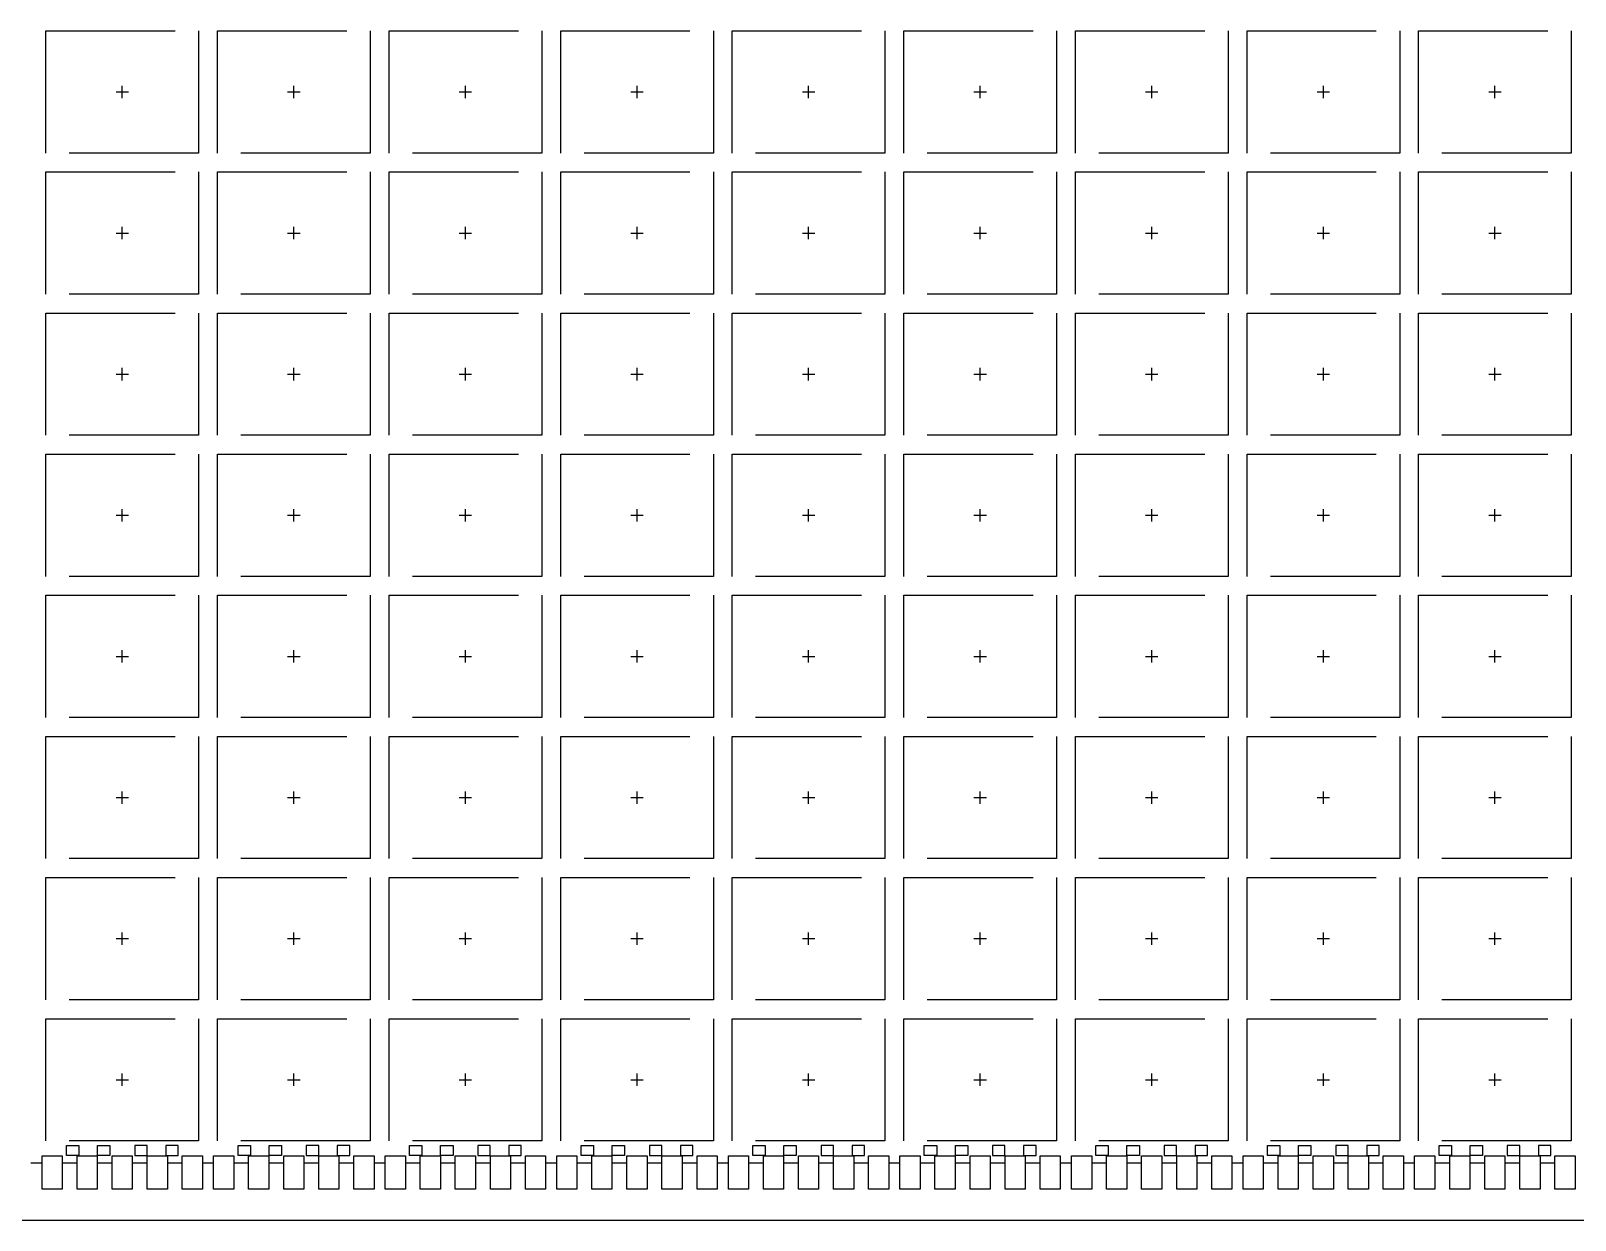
# Model space of a CAD drawing. Header units: millimetres. Extents: x 393.2 to 449.6, y 107.5 to 114.2.
# Drawn here: x 406.603 to 408.096, y 109.168 to 110.318 of the extents above; entities that cross this region are included whole.
import ezdxf

# ---------------------------------------------------------------- set-up
doc = ezdxf.new("R2010")
doc.units = ezdxf.units.MM
doc.header["$LTSCALE"] = 0.5
for name, pattern in [('CENTER', [50.8, 31.75, -6.35, 6.35, -6.35]), ('HIDDEN', [0.375, 0.25, -0.125]), ('PHANTOM', [2.5, 1.25, -0.25, 0.25, -0.25, 0.25, -0.25])]:
    doc.linetypes.add(name, pattern=pattern)
for name, color, linetype in [('1D', 4, 'Continuous'), ('BTM', 7, 'HIDDEN'), ('CEN', 2, 'CENTER'), ('PKG', 1, 'PHANTOM')]:
    doc.layers.add(name, color=color, linetype=linetype)

# ---------------------------------------------------------------- blocks, each defined once
blk = doc.blocks.new('*U100')
at = {"layer": 'CEN', "ltscale": 0.005}
for p, q in [((-0.006, 0), (0.006, 0)), ((0, -0.006), (0, 0.006))]:
    blk.add_line(p, q, dxfattribs=at)
at = {"layer": 'PKG', "color": 1, "linetype": 'HIDDEN'}
blk.add_lwpolyline([(-0.0738, -0.0591), (-0.0738, 0.0591), (0.0738, 0.0591), (0.0738, -0.0591)], close=True, dxfattribs=at)
blk = doc.blocks.new('*U101')
at = {"layer": 'CEN', "color": 0, "linetype": 'ByBlock', "lineweight": -2, "transparency": 16777216}
for p in [(0.8295, 0.9555), (0.9954, 0.9555), (1.1613, 0.9555), (1.3272, 0.9555), (1.4931, 0.9555), (1.659, 0.9555), (1.8249, 0.9555), (1.9908, 0.9555), (2.1567, 0.9555), (0.8295, 0.819), (0.9954, 0.819), (1.1613, 0.819), (1.3272, 0.819), (1.4931, 0.819), (1.659, 0.819), (1.8249, 0.819), (1.9908, 0.819), (2.1567, 0.819), (0.8295, 0.6825), (0.9954, 0.6825), (1.1613, 0.6825), (1.3272, 0.6825), (1.4931, 0.6825), (1.659, 0.6825), (1.8249, 0.6825), (1.9908, 0.6825), (2.1567, 0.6825), (0.8295, 0.546), (0.9954, 0.546), (1.1613, 0.546), (1.3272, 0.546), (1.4931, 0.546), (1.659, 0.546), (1.8249, 0.546), (1.9908, 0.546), (2.1567, 0.546), (0.8295, 0.4095), (0.9954, 0.4095), (1.1613, 0.4095), (1.3272, 0.4095), (1.4931, 0.4095), (1.659, 0.4095), (1.8249, 0.4095), (1.9908, 0.4095), (2.1567, 0.4095), (0.8295, 0.273), (0.9954, 0.273), (1.1613, 0.273), (1.3272, 0.273), (1.4931, 0.273), (1.659, 0.273), (1.8249, 0.273), (1.9908, 0.273), (2.1567, 0.273), (0.8295, 0.1365), (0.9954, 0.1365), (1.1613, 0.1365), (1.3272, 0.1365), (1.4931, 0.1365), (1.659, 0.1365), (1.8249, 0.1365), (1.9908, 0.1365), (2.1567, 0.1365), (0.8295, 0), (0.9954, 0), (1.1613, 0), (1.3272, 0), (1.4931, 0), (1.659, 0), (1.8249, 0), (1.9908, 0), (2.1567, 0)]:
    blk.add_blockref('*U100', p, dxfattribs=at)

msp = doc.modelspace()

# ---------------------------------------------------------------- linework, layer by layer
at = {"ltscale": 0.03}
for points in [[(406.6135, 109.2297), (406.633, 109.2297), (406.633, 109.1976), (406.6135, 109.1976)], [(406.6474, 109.2297), (406.6669, 109.2297), (406.6669, 109.1976), (406.6474, 109.1976)], [(406.6813, 109.2297), (406.7008, 109.2297), (406.7008, 109.1976), (406.6813, 109.1976)], [(406.7152, 109.2297), (406.7347, 109.2297), (406.7347, 109.1976), (406.7152, 109.1976)], [(406.7491, 109.2297), (406.7686, 109.2297), (406.7686, 109.1976), (406.7491, 109.1976)], [(406.7794, 109.2297), (406.7989, 109.2297), (406.7989, 109.1976), (406.7794, 109.1976)], [(406.8133, 109.2297), (406.8328, 109.2297), (406.8328, 109.1976), (406.8133, 109.1976)], [(406.8472, 109.2297), (406.8667, 109.2297), (406.8667, 109.1976), (406.8472, 109.1976)], [(406.8811, 109.2297), (406.9006, 109.2297), (406.9006, 109.1976), (406.8811, 109.1976)], [(406.915, 109.2297), (406.9345, 109.2297), (406.9345, 109.1976), (406.915, 109.1976)], [(406.9453, 109.2297), (406.9648, 109.2297), (406.9648, 109.1976), (406.9453, 109.1976)], [(406.9792, 109.2297), (406.9987, 109.2297), (406.9987, 109.1976), (406.9792, 109.1976)], [(407.0131, 109.2297), (407.0326, 109.2297), (407.0326, 109.1976), (407.0131, 109.1976)], [(407.047, 109.2297), (407.0665, 109.2297), (407.0665, 109.1976), (407.047, 109.1976)], [(407.0809, 109.2297), (407.1004, 109.2297), (407.1004, 109.1976), (407.0809, 109.1976)], [(407.1112, 109.2297), (407.1307, 109.2297), (407.1307, 109.1976), (407.1112, 109.1976)], [(407.1451, 109.2297), (407.1646, 109.2297), (407.1646, 109.1976), (407.1451, 109.1976)], [(407.179, 109.2297), (407.1985, 109.2297), (407.1985, 109.1976), (407.179, 109.1976)], [(407.2129, 109.2297), (407.2324, 109.2297), (407.2324, 109.1976), (407.2129, 109.1976)], [(407.2468, 109.2297), (407.2663, 109.2297), (407.2663, 109.1976), (407.2468, 109.1976)], [(407.2771, 109.2297), (407.2966, 109.2297), (407.2966, 109.1976), (407.2771, 109.1976)], [(407.311, 109.2297), (407.3305, 109.2297), (407.3305, 109.1976), (407.311, 109.1976)], [(407.3449, 109.2297), (407.3644, 109.2297), (407.3644, 109.1976), (407.3449, 109.1976)], [(407.3788, 109.2297), (407.3983, 109.2297), (407.3983, 109.1976), (407.3788, 109.1976)], [(407.4127, 109.2297), (407.4322, 109.2297), (407.4322, 109.1976), (407.4127, 109.1976)], [(407.443, 109.2297), (407.4625, 109.2297), (407.4625, 109.1976), (407.443, 109.1976)], [(407.4769, 109.2297), (407.4964, 109.2297), (407.4964, 109.1976), (407.4769, 109.1976)], [(407.5108, 109.2297), (407.5303, 109.2297), (407.5303, 109.1976), (407.5108, 109.1976)], [(407.5447, 109.2297), (407.5642, 109.2297), (407.5642, 109.1976), (407.5447, 109.1976)], [(407.5786, 109.2297), (407.5981, 109.2297), (407.5981, 109.1976), (407.5786, 109.1976)], [(407.6089, 109.2297), (407.6284, 109.2297), (407.6284, 109.1976), (407.6089, 109.1976)], [(407.6428, 109.2297), (407.6623, 109.2297), (407.6623, 109.1976), (407.6428, 109.1976)], [(407.6767, 109.2297), (407.6962, 109.2297), (407.6962, 109.1976), (407.6767, 109.1976)], [(407.7106, 109.2297), (407.7301, 109.2297), (407.7301, 109.1976), (407.7106, 109.1976)], [(407.7445, 109.2297), (407.764, 109.2297), (407.764, 109.1976), (407.7445, 109.1976)], [(407.7748, 109.2297), (407.7943, 109.2297), (407.7943, 109.1976), (407.7748, 109.1976)], [(407.8087, 109.2297), (407.8282, 109.2297), (407.8282, 109.1976), (407.8087, 109.1976)], [(407.8426, 109.2297), (407.8621, 109.2297), (407.8621, 109.1976), (407.8426, 109.1976)], [(407.8765, 109.2297), (407.896, 109.2297), (407.896, 109.1976), (407.8765, 109.1976)], [(407.9104, 109.2297), (407.9299, 109.2297), (407.9299, 109.1976), (407.9104, 109.1976)], [(407.9407, 109.2297), (407.9602, 109.2297), (407.9602, 109.1976), (407.9407, 109.1976)], [(407.9746, 109.2297), (407.9941, 109.2297), (407.9941, 109.1976), (407.9746, 109.1976)], [(408.0085, 109.2297), (408.028, 109.2297), (408.028, 109.1976), (408.0085, 109.1976)], [(408.0424, 109.2297), (408.0619, 109.2297), (408.0619, 109.1976), (408.0424, 109.1976)], [(408.0763, 109.2297), (408.0958, 109.2297), (408.0958, 109.1976), (408.0763, 109.1976)]]:
    msp.add_lwpolyline(points, close=True, dxfattribs=at)
at = {"layer": '1D'}
msp.add_line((405.6286, 109.1676), (409.2466, 109.1676), dxfattribs=at)
at = {"layer": 'BTM', "ltscale": 0.03}
for p, q in [((406.6027, 109.2231), (406.6135, 109.2231)), ((406.633, 109.2231), (406.6474, 109.2231)), ((406.6669, 109.2231), (406.6813, 109.2231)), ((406.7008, 109.2231), (406.7152, 109.2231)), ((406.7347, 109.2231), (406.7491, 109.2231)), ((406.7686, 109.2231), (406.7794, 109.2231)), ((406.7989, 109.2231), (406.8133, 109.2231)), ((406.8328, 109.2231), (406.8472, 109.2231)), ((406.8667, 109.2231), (406.8811, 109.2231)), ((406.9006, 109.2231), (406.915, 109.2231)), ((406.9345, 109.2231), (406.9453, 109.2231)), ((406.9648, 109.2231), (406.9792, 109.2231)), ((406.9987, 109.2231), (407.0131, 109.2231)), ((407.0326, 109.2231), (407.047, 109.2231)), ((407.0665, 109.2231), (407.0809, 109.2231)), ((407.1004, 109.2231), (407.1112, 109.2231)), ((407.1307, 109.2231), (407.1451, 109.2231)), ((407.1646, 109.2231), (407.179, 109.2231)), ((407.1985, 109.2231), (407.2129, 109.2231)), ((407.2324, 109.2231), (407.2468, 109.2231)), ((407.2663, 109.2231), (407.2771, 109.2231)), ((407.2966, 109.2231), (407.311, 109.2231)), ((407.3305, 109.2231), (407.3449, 109.2231)), ((407.3644, 109.2231), (407.3788, 109.2231)), ((407.3983, 109.2231), (407.4127, 109.2231)), ((407.4322, 109.2231), (407.443, 109.2231)), ((407.4625, 109.2231), (407.4769, 109.2231)), ((407.4964, 109.2231), (407.5108, 109.2231)), ((407.5303, 109.2231), (407.5447, 109.2231)), ((407.5642, 109.2231), (407.5786, 109.2231)), ((407.5981, 109.2231), (407.6089, 109.2231)), ((407.6284, 109.2231), (407.6428, 109.2231)), ((407.6623, 109.2231), (407.6767, 109.2231)), ((407.6962, 109.2231), (407.7106, 109.2231)), ((407.7301, 109.2231), (407.7445, 109.2231)), ((407.764, 109.2231), (407.7748, 109.2231)), ((407.7943, 109.2231), (407.8087, 109.2231)), ((407.8282, 109.2231), (407.8426, 109.2231)), ((407.8621, 109.2231), (407.8765, 109.2231)), ((407.896, 109.2231), (407.9104, 109.2231)), ((407.9299, 109.2231), (407.9407, 109.2231)), ((407.9602, 109.2231), (407.9746, 109.2231)), ((407.9941, 109.2231), (408.0085, 109.2231)), ((408.028, 109.2231), (408.0424, 109.2231)), ((408.0619, 109.2231), (408.0763, 109.2231))]:
    msp.add_line(p, q, dxfattribs=at)
for points in [[(406.6371, 109.2303), (406.6371, 109.2399), (406.6491, 109.2399), (406.6491, 109.2303)], [(406.6671, 109.2303), (406.6671, 109.2399), (406.6791, 109.2399), (406.6791, 109.2303)], [(406.7151, 109.2303), (406.7151, 109.2399), (406.7031, 109.2399), (406.7031, 109.2303)], [(406.7451, 109.2303), (406.7451, 109.2399), (406.7331, 109.2399), (406.7331, 109.2303)], [(406.803, 109.2303), (406.803, 109.2399), (406.815, 109.2399), (406.815, 109.2303)], [(406.833, 109.2303), (406.833, 109.2399), (406.845, 109.2399), (406.845, 109.2303)], [(406.881, 109.2303), (406.881, 109.2399), (406.869, 109.2399), (406.869, 109.2303)], [(406.911, 109.2303), (406.911, 109.2399), (406.899, 109.2399), (406.899, 109.2303)], [(406.9689, 109.2303), (406.9689, 109.2399), (406.9809, 109.2399), (406.9809, 109.2303)], [(406.9989, 109.2303), (406.9989, 109.2399), (407.0109, 109.2399), (407.0109, 109.2303)], [(407.0469, 109.2303), (407.0469, 109.2399), (407.0349, 109.2399), (407.0349, 109.2303)], [(407.0769, 109.2303), (407.0769, 109.2399), (407.0649, 109.2399), (407.0649, 109.2303)], [(407.1348, 109.2303), (407.1348, 109.2399), (407.1468, 109.2399), (407.1468, 109.2303)], [(407.1648, 109.2303), (407.1648, 109.2399), (407.1768, 109.2399), (407.1768, 109.2303)], [(407.2128, 109.2303), (407.2128, 109.2399), (407.2008, 109.2399), (407.2008, 109.2303)], [(407.2428, 109.2303), (407.2428, 109.2399), (407.2308, 109.2399), (407.2308, 109.2303)], [(407.3007, 109.2303), (407.3007, 109.2399), (407.3127, 109.2399), (407.3127, 109.2303)], [(407.3307, 109.2303), (407.3307, 109.2399), (407.3427, 109.2399), (407.3427, 109.2303)], [(407.3787, 109.2303), (407.3787, 109.2399), (407.3667, 109.2399), (407.3667, 109.2303)], [(407.4087, 109.2303), (407.4087, 109.2399), (407.3967, 109.2399), (407.3967, 109.2303)], [(407.4666, 109.2303), (407.4666, 109.2399), (407.4786, 109.2399), (407.4786, 109.2303)], [(407.4966, 109.2303), (407.4966, 109.2399), (407.5086, 109.2399), (407.5086, 109.2303)], [(407.5446, 109.2303), (407.5446, 109.2399), (407.5326, 109.2399), (407.5326, 109.2303)], [(407.5746, 109.2303), (407.5746, 109.2399), (407.5626, 109.2399), (407.5626, 109.2303)], [(407.6325, 109.2303), (407.6325, 109.2399), (407.6445, 109.2399), (407.6445, 109.2303)], [(407.6625, 109.2303), (407.6625, 109.2399), (407.6745, 109.2399), (407.6745, 109.2303)], [(407.7105, 109.2303), (407.7105, 109.2399), (407.6985, 109.2399), (407.6985, 109.2303)], [(407.7405, 109.2303), (407.7405, 109.2399), (407.7285, 109.2399), (407.7285, 109.2303)], [(407.7984, 109.2303), (407.7984, 109.2399), (407.8104, 109.2399), (407.8104, 109.2303)], [(407.8284, 109.2303), (407.8284, 109.2399), (407.8404, 109.2399), (407.8404, 109.2303)], [(407.8764, 109.2303), (407.8764, 109.2399), (407.8644, 109.2399), (407.8644, 109.2303)], [(407.9064, 109.2303), (407.9064, 109.2399), (407.8944, 109.2399), (407.8944, 109.2303)], [(407.9643, 109.2303), (407.9643, 109.2399), (407.9763, 109.2399), (407.9763, 109.2303)], [(407.9943, 109.2303), (407.9943, 109.2399), (408.0063, 109.2399), (408.0063, 109.2303)], [(408.0423, 109.2303), (408.0423, 109.2399), (408.0303, 109.2399), (408.0303, 109.2303)], [(408.0723, 109.2303), (408.0723, 109.2399), (408.0603, 109.2399), (408.0603, 109.2303)]]:
    msp.add_lwpolyline(points, close=True, dxfattribs=at)

# ---------------------------------------------------------------- block references
at = {"layer": 'CEN'}
msp.add_blockref('*U101', (405.8616, 109.3034), dxfattribs=at)

doc.saveas('drawing.dxf')
